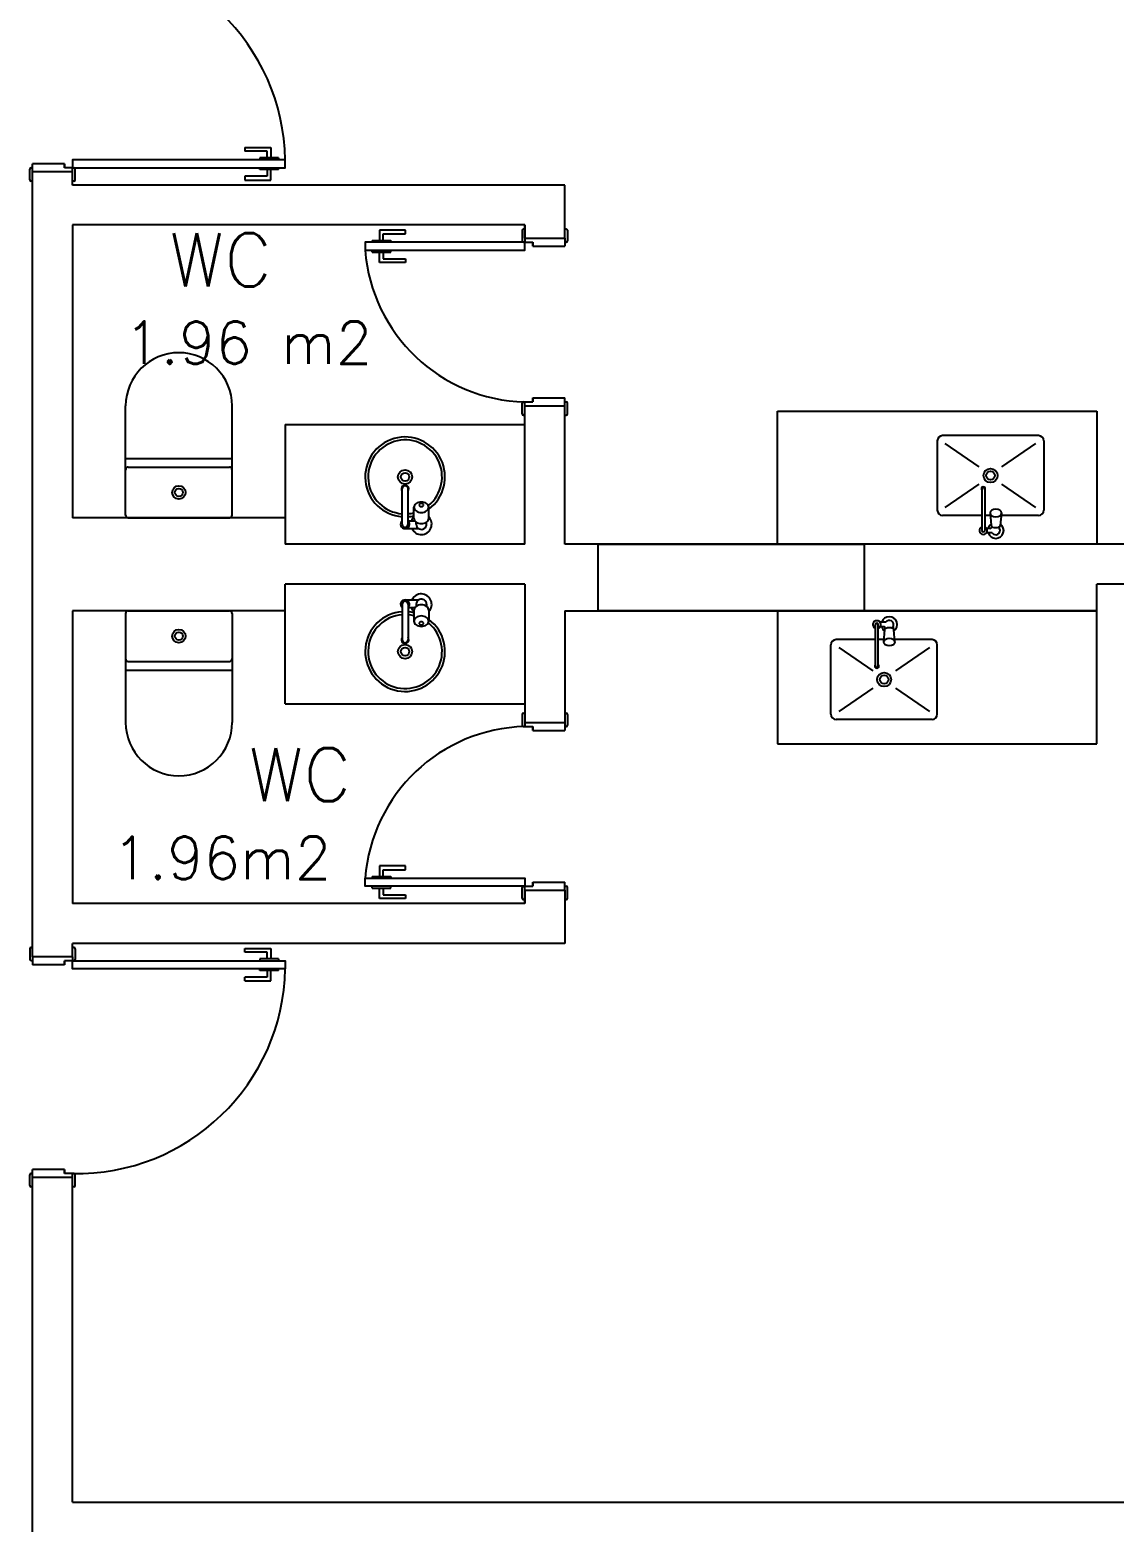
# Model space of a CAD drawing. Extents: x 544 to 914, y -40 to 56.
# Drawn here: x 644.02 to 648.09, y -9.83 to -4.22 of the extents above; entities that cross this region are included whole.
import ezdxf
from ezdxf.enums import TextEntityAlignment as Align

# ---------------------------------------------------------------- set-up
doc = ezdxf.new("R2010")
doc.units = 0
doc.header["$LTSCALE"] = 0.5
doc.header["$MEASUREMENT"] = 0
doc.layers.add('008', color=1, linetype='CONTINUOUS')
doc.styles.add('r80', font='romans.shx', dxfattribs={"height": 0.175})
doc.styles.add('T20', font='simplex.shx', dxfattribs={"height": 0.1})

msp = doc.modelspace()

# ---------------------------------------------------------------- linework, layer by layer
at = {"layer": '008', "color": 8}
for p, q in [((644.8275, -4.6638), (644.9255, -4.6638)), ((644.8275, -4.6638), (644.8275, -4.6778)), ((644.8415, -4.6778), (644.8275, -4.6778)), ((644.9115, -4.6778), (644.8415, -4.6778)), ((644.9535, -4.7028), (644.8835, -4.7028)), ((644.8835, -4.7028), (644.8835, -4.7098)), ((644.9115, -4.7028), (644.9115, -4.6778)), ((644.9255, -4.6638), (644.9255, -4.7028)), ((644.9535, -4.7028), (644.9535, -4.7098)), ((644.0194, -4.7848), (644.0194, -4.7448)), ((644.0294, -4.7398), (644.0244, -4.7398)), ((644.0294, -4.7548), (644.0294, -4.7248)), ((644.1494, -4.7248), (644.0294, -4.7248)), ((644.0294, -7.7048), (644.0294, -4.7548)), ((644.1794, -4.7548), (644.0294, -4.7548)), ((644.1494, -4.7248), (644.1494, -4.7398)), ((644.1494, -4.7398), (644.1494, -4.7248)), ((644.1794, -4.7398), (644.1494, -4.7398)), ((644.1794, -4.7548), (644.1794, -4.7398)), ((644.1794, -4.8048), (644.1794, -4.7548)), ((644.1894, -4.7848), (644.1894, -4.7448)), ((644.8835, -4.7468), (644.8835, -4.7398)), ((644.9535, -4.7468), (644.8835, -4.7468)), ((644.9115, -4.7468), (644.9115, -4.7718)), ((644.9255, -4.7858), (644.9255, -4.7468)), ((644.9535, -4.7468), (644.9535, -4.7398)), ((644.0294, -4.7898), (644.0244, -4.7898)), ((644.1844, -4.7898), (644.1794, -4.7898)), ((646.0294, -4.8048), (644.1794, -4.8048)), ((644.8275, -4.7718), (644.8275, -4.7858)), ((644.8415, -4.7718), (644.8275, -4.7718)), ((644.8275, -4.7858), (644.9255, -4.7858)), ((644.9115, -4.7718), (644.8415, -4.7718)), ((646.0294, -5.0048), (646.0294, -4.8048)), ((644.1794, -4.9548), (644.1794, -6.0548)), ((645.8794, -4.9548), (644.1794, -4.9548)), ((645.3334, -4.9738), (645.3334, -5.0128)), ((645.4314, -4.9738), (645.3334, -4.9738)), ((645.3474, -4.9878), (645.4174, -4.9878)), ((645.3474, -5.0128), (645.3474, -4.9878)), ((645.4174, -4.9878), (645.4314, -4.9878)), ((645.4314, -4.9878), (645.4314, -4.9738)), ((645.8694, -4.9748), (645.8694, -5.0148)), ((645.8744, -4.9698), (645.8794, -4.9698)), ((645.8794, -5.0048), (645.8794, -4.9548)), ((645.8794, -4.9548), (645.8794, -5.0048)), ((646.0294, -4.9698), (646.0344, -4.9698)), ((646.0394, -4.9748), (646.0394, -5.0148)), ((645.3054, -5.0128), (645.3054, -5.0198)), ((645.3054, -5.0128), (645.3754, -5.0128)), ((645.3754, -5.0128), (645.3754, -5.0198)), ((645.8794, -5.0048), (646.0294, -5.0048)), ((645.8794, -5.0048), (645.8794, -5.0198)), ((645.8794, -5.0198), (645.9094, -5.0198)), ((645.9094, -5.0348), (645.9094, -5.0198)), ((645.9094, -5.0198), (645.9094, -5.0348)), ((645.9094, -5.0348), (646.0294, -5.0348)), ((646.0294, -5.0048), (646.0294, -5.0348)), ((646.0294, -5.0198), (646.0344, -5.0198)), ((645.3054, -5.0568), (645.3054, -5.0498)), ((645.3054, -5.0568), (645.3754, -5.0568)), ((645.3334, -5.0958), (645.3334, -5.0568)), ((645.4314, -5.0958), (645.3334, -5.0958)), ((645.3474, -5.0568), (645.3474, -5.0818)), ((645.3474, -5.0818), (645.4174, -5.0818)), ((645.3754, -5.0568), (645.3754, -5.0498)), ((645.4174, -5.0818), (645.4314, -5.0818)), ((645.4314, -5.0818), (645.4314, -5.0958)), ((645.9094, -5.6198), (645.9094, -5.6048)), ((645.9094, -5.6048), (645.9094, -5.6198)), ((645.9094, -5.6048), (646.0294, -5.6048)), ((646.0294, -5.6348), (646.0294, -5.6048)), ((644.3794, -6.0448), (644.3794, -5.6348)), ((644.7794, -6.0448), (644.7794, -5.6348)), ((645.8694, -5.6648), (645.8694, -5.6248)), ((645.8744, -5.6198), (645.8794, -5.6198)), ((645.8794, -5.6348), (645.8794, -5.6198)), ((645.8794, -5.6198), (645.9094, -5.6198)), ((645.8794, -6.1548), (645.8794, -5.6348)), ((645.8794, -5.6348), (646.0294, -5.6348)), ((646.0294, -5.6198), (646.0344, -5.6198)), ((646.0294, -6.1548), (646.0294, -5.6348)), ((646.0394, -5.6648), (646.0394, -5.6248)), ((646.8294, -5.6548), (648.0294, -5.6548)), ((646.8294, -6.1548), (646.8294, -5.6548)), ((648.0294, -5.6548), (648.0294, -6.1548)), ((644.9794, -5.7048), (645.8794, -5.7048)), ((644.9794, -5.7048), (644.9794, -6.0548)), ((645.8744, -5.6698), (645.8794, -5.6698)), ((646.0294, -5.6698), (646.0344, -5.6698)), ((647.4294, -5.7665), (647.4294, -5.9465)), ((647.8094, -5.7465), (647.4494, -5.7465)), ((647.5867, -5.8636), (647.4594, -5.7765)), ((647.6721, -5.8636), (647.7994, -5.7765)), ((647.8294, -5.7665), (647.8294, -5.9465)), ((644.3794, -5.8322), (644.7794, -5.8322)), ((644.3894, -5.8648), (644.7694, -5.8648)), ((647.4594, -6.0165), (647.5867, -5.9295)), ((647.7994, -6.0165), (647.6721, -5.9295)), ((645.4183, -6.0794), (645.4183, -5.9461)), ((645.4405, -6.0794), (645.4405, -5.9461)), ((647.4294, -5.9465), (647.4294, -6.0265)), ((647.5971, -5.9462), (647.5971, -5.9573)), ((647.5971, -5.9573), (647.5971, -6.1029)), ((647.6073, -5.9462), (647.6073, -5.9573)), ((647.6073, -5.9573), (647.6073, -6.1029)), ((647.8294, -5.9465), (647.8294, -6.0265)), ((644.9794, -6.0548), (644.1794, -6.0548)), ((644.3894, -6.0548), (644.7694, -6.0548)), ((644.9794, -6.0548), (644.9794, -6.1548)), ((645.4627, -6.0576), (645.4627, -6.0158)), ((645.5183, -6.0576), (645.5183, -6.0158)), ((647.598, -6.0465), (647.4494, -6.0465)), ((647.6286, -6.0465), (647.6065, -6.0465)), ((647.6278, -6.0372), (647.632, -6.0844)), ((647.6703, -6.0372), (647.666, -6.0844)), ((647.8094, -6.0465), (647.6694, -6.0465)), ((645.4294, -6.0961), (645.4778, -6.0961)), ((645.4405, -6.0668), (645.4661, -6.0668)), ((645.4711, -6.0794), (645.4711, -6.0716)), ((645.51, -6.0794), (645.51, -6.0716)), ((647.6357, -6.112), (647.614, -6.112)), ((647.6267, -6.095), (647.6147, -6.095)), ((647.6633, -6.0956), (647.6633, -6.0883)), ((645.8794, -6.1548), (644.9794, -6.1548)), ((652.2794, -6.1548), (646.0294, -6.1548)), ((646.1544, -6.4048), (646.1544, -6.1548)), ((646.1544, -6.1548), (647.1544, -6.1548)), ((648.0294, -6.1548), (646.8294, -6.1548)), ((647.1544, -6.1548), (647.1544, -6.4048)), ((645.8794, -6.3048), (644.9794, -6.3048)), ((644.9794, -6.4048), (644.9794, -6.3048)), ((645.8794, -6.3048), (645.8794, -6.8248)), ((652.2794, -6.3048), (648.0294, -6.3048)), ((648.0294, -6.4048), (648.0294, -6.3048)), ((645.4183, -6.3802), (645.4183, -6.5135)), ((645.4294, -6.3635), (645.4778, -6.3635)), ((645.4405, -6.3802), (645.4405, -6.5135)), ((645.4405, -6.3928), (645.4661, -6.3928)), ((645.4711, -6.3802), (645.4711, -6.388)), ((645.51, -6.3802), (645.51, -6.388)), ((644.1794, -6.4048), (644.1794, -7.5048)), ((644.9794, -6.4048), (644.1794, -6.4048)), ((644.3794, -6.4148), (644.3794, -6.8248)), ((644.3894, -6.4048), (644.7694, -6.4048)), ((644.7794, -6.4148), (644.7794, -6.8248)), ((644.9794, -6.7548), (644.9794, -6.4048)), ((645.4627, -6.402), (645.4627, -6.4438)), ((645.5183, -6.402), (645.5183, -6.4438)), ((646.0294, -6.4048), (646.0294, -6.8248)), ((646.0294, -6.4048), (648.0294, -6.4048)), ((647.1544, -6.4048), (646.1544, -6.4048)), ((648.0294, -6.4048), (646.8294, -6.4048)), ((646.8294, -6.4048), (646.8294, -6.9048)), ((647.2357, -6.4476), (647.214, -6.4476)), ((648.0294, -6.9048), (648.0294, -6.4048)), ((647.1971, -6.6023), (647.1971, -6.4567)), ((647.2073, -6.6023), (647.2073, -6.4567)), ((647.2267, -6.4646), (647.2147, -6.4646)), ((647.2278, -6.5224), (647.232, -6.4753)), ((647.2633, -6.464), (647.2633, -6.4714)), ((647.2703, -6.5224), (647.266, -6.4753)), ((647.0294, -6.6131), (647.0294, -6.5331)), ((647.198, -6.5131), (647.0494, -6.5131)), ((647.0594, -6.5431), (647.1867, -6.6301)), ((647.2286, -6.5131), (647.2065, -6.5131)), ((647.4094, -6.5131), (647.2694, -6.5131)), ((647.3994, -6.5431), (647.2721, -6.6301)), ((647.4294, -6.6131), (647.4294, -6.5331)), ((644.3894, -6.5948), (644.7694, -6.5948)), ((647.0294, -6.7931), (647.0294, -6.6131)), ((647.1971, -6.6134), (647.1971, -6.6023)), ((647.2073, -6.6134), (647.2073, -6.6023)), ((647.4294, -6.7931), (647.4294, -6.6131)), ((644.3794, -6.6274), (644.7794, -6.6274)), ((647.1867, -6.6961), (647.0594, -6.7831)), ((647.2721, -6.6961), (647.3994, -6.7831)), ((644.9794, -6.7548), (645.8794, -6.7548)), ((645.8694, -6.7948), (645.8694, -6.8348)), ((645.8744, -6.7898), (645.8794, -6.7898)), ((645.8744, -6.8398), (645.8794, -6.8398)), ((645.8794, -6.8248), (646.0294, -6.8248)), ((645.8794, -6.8248), (645.8794, -6.8398)), ((645.8794, -6.8398), (645.9094, -6.8398)), ((645.9094, -6.8398), (645.9094, -6.8548)), ((645.9094, -6.8548), (645.9094, -6.8398)), ((646.0294, -6.7898), (646.0344, -6.7898)), ((646.0294, -6.8248), (646.0294, -6.8548)), ((646.0294, -6.8398), (646.0344, -6.8398)), ((646.0394, -6.7948), (646.0394, -6.8348)), ((647.4094, -6.8131), (647.0494, -6.8131)), ((645.9094, -6.8548), (646.0294, -6.8548)), ((646.8294, -6.9048), (648.0294, -6.9048)), ((645.3054, -7.4028), (645.3754, -7.4028)), ((645.3054, -7.4028), (645.3054, -7.4098)), ((645.4314, -7.3638), (645.3334, -7.3638)), ((645.3334, -7.3638), (645.3334, -7.4028)), ((645.3474, -7.4028), (645.3474, -7.3778)), ((645.3474, -7.3778), (645.4174, -7.3778)), ((645.3754, -7.4028), (645.3754, -7.4098)), ((645.4174, -7.3778), (645.4314, -7.3778)), ((645.4314, -7.3778), (645.4314, -7.3638)), ((645.3054, -7.4468), (645.3054, -7.4398)), ((645.3054, -7.4468), (645.3754, -7.4468)), ((645.3334, -7.4858), (645.3334, -7.4468)), ((645.3474, -7.4468), (645.3474, -7.4718)), ((645.3754, -7.4468), (645.3754, -7.4398)), ((645.8694, -7.4848), (645.8694, -7.4448)), ((645.8794, -7.4398), (645.9094, -7.4398)), ((645.8794, -7.4548), (645.8794, -7.4398)), ((645.8794, -7.4548), (645.8794, -7.5048)), ((645.8794, -7.5048), (645.8794, -7.4548)), ((645.8794, -7.4548), (646.0294, -7.4548)), ((645.9094, -7.4248), (645.9094, -7.4398)), ((645.9094, -7.4398), (645.9094, -7.4248)), ((645.9094, -7.4248), (646.0294, -7.4248)), ((646.0294, -7.4548), (646.0294, -7.4248)), ((646.0294, -7.4398), (646.0344, -7.4398)), ((646.0294, -7.4548), (646.0294, -7.6548)), ((646.0394, -7.4848), (646.0394, -7.4448)), ((645.8794, -7.5048), (644.1794, -7.5048)), ((645.4314, -7.4858), (645.3334, -7.4858)), ((645.3474, -7.4718), (645.4174, -7.4718)), ((645.4174, -7.4718), (645.4314, -7.4718)), ((645.4314, -7.4718), (645.4314, -7.4858)), ((645.8744, -7.4898), (645.8794, -7.4898)), ((646.0294, -7.4898), (646.0344, -7.4898)), ((644.0194, -7.6748), (644.0194, -7.7148)), ((644.0294, -7.6698), (644.0244, -7.6698)), ((644.1794, -7.7048), (644.1794, -7.6548)), ((646.0294, -7.6548), (644.1794, -7.6548)), ((644.1844, -7.6698), (644.1794, -7.6698)), ((644.1894, -7.6748), (644.1894, -7.7148)), ((644.8275, -7.6738), (644.9255, -7.6738)), ((644.8275, -7.6878), (644.8275, -7.6738)), ((644.9255, -7.6738), (644.9255, -7.7128)), ((644.0294, -7.7198), (644.0244, -7.7198)), ((644.1794, -7.7048), (644.0294, -7.7048)), ((644.0294, -7.7048), (644.0294, -7.7348)), ((644.1494, -7.7348), (644.0294, -7.7348)), ((644.1794, -7.7198), (644.1494, -7.7198)), ((644.1494, -7.7348), (644.1494, -7.7198)), ((644.1494, -7.7198), (644.1494, -7.7348)), ((644.1794, -7.7048), (644.1794, -7.7198)), ((644.8415, -7.6878), (644.8275, -7.6878)), ((644.9115, -7.6878), (644.8415, -7.6878)), ((644.8835, -7.7128), (644.8835, -7.7198)), ((644.9535, -7.7128), (644.8835, -7.7128)), ((644.9115, -7.7128), (644.9115, -7.6878)), ((644.9535, -7.7128), (644.9535, -7.7198)), ((644.8415, -7.7818), (644.8275, -7.7818)), ((644.8275, -7.7958), (644.8275, -7.7818)), ((644.9115, -7.7818), (644.8415, -7.7818)), ((644.8835, -7.7568), (644.8835, -7.7498)), ((644.9535, -7.7568), (644.8835, -7.7568)), ((644.9115, -7.7568), (644.9115, -7.7818)), ((644.9255, -7.7958), (644.9255, -7.7568)), ((644.9535, -7.7568), (644.9535, -7.7498)), ((644.8275, -7.7958), (644.9255, -7.7958)), ((644.0294, -8.5198), (644.0244, -8.5198)), ((644.0294, -8.5348), (644.0294, -8.5048)), ((644.1494, -8.5048), (644.0294, -8.5048)), ((644.1494, -8.5198), (644.1494, -8.5048)), ((644.1494, -8.5048), (644.1494, -8.5198)), ((644.1794, -8.5198), (644.1494, -8.5198)), ((644.1794, -8.5348), (644.1794, -8.5198)), ((644.1844, -8.5198), (644.1794, -8.5198)), ((644.0194, -8.5648), (644.0194, -8.5248)), ((644.0294, -8.5698), (644.0244, -8.5698)), ((644.0294, -11.8748), (644.0294, -8.5348)), ((644.1794, -8.5348), (644.0294, -8.5348)), ((644.1794, -9.7548), (644.1794, -8.5348)), ((644.1844, -8.5698), (644.1794, -8.5698)), ((644.1894, -8.5648), (644.1894, -8.5248)), ((644.1794, -9.7548), (653.2794, -9.7548))]:
    msp.add_line(p, q, dxfattribs=at)
for points in [[(644.1794, -4.7398), (644.9794, -4.7398), (644.9794, -4.7098), (644.1794, -4.7098)], [(645.8794, -5.0198), (645.2794, -5.0198), (645.2794, -5.0498), (645.8794, -5.0498)], [(647.6703, -6.0372), (647.6688, -6.0319), (647.6641, -6.0269), (647.6575, -6.0238), (647.649, -6.0227), (647.6406, -6.0238), (647.634, -6.0269), (647.6292, -6.0319), (647.6278, -6.0372), (647.6292, -6.0424), (647.634, -6.0474), (647.6406, -6.0505), (647.649, -6.0517), (647.6575, -6.0505), (647.6641, -6.0474), (647.6688, -6.0424)], [(647.2703, -6.5224), (647.2688, -6.5277), (647.2641, -6.5327), (647.2575, -6.5358), (647.249, -6.5369), (647.2406, -6.5358), (647.234, -6.5327), (647.2292, -6.5277), (647.2278, -6.5224), (647.2292, -6.5172), (647.234, -6.5122), (647.2406, -6.5091), (647.249, -6.5079), (647.2575, -6.5091), (647.2641, -6.5122), (647.2688, -6.5172)], [(645.8794, -7.4398), (645.2794, -7.4398), (645.2794, -7.4098), (645.8794, -7.4098)], [(644.1794, -7.7198), (644.9794, -7.7198), (644.9794, -7.7498), (644.1794, -7.7498)]]:
    msp.add_lwpolyline(points, close=True, dxfattribs=at)
for points in [[(647.632, -6.0844), (647.633, -6.087), (647.637, -6.0899), (647.6421, -6.0915), (647.649, -6.0922), (647.6559, -6.0915), (647.6611, -6.0899), (647.665, -6.087), (647.666, -6.0844)], [(647.232, -6.4753), (647.233, -6.4726), (647.237, -6.4697), (647.2421, -6.4681), (647.249, -6.4674), (647.2559, -6.4681), (647.2611, -6.4697), (647.265, -6.4726), (647.266, -6.4753)]]:
    msp.add_lwpolyline(points, dxfattribs=at)
for centre, radius in [((645.4294, -5.9016), 0.0267), ((645.4294, -5.9016), 0.0156), ((647.6294, -5.8965), 0.0266), ((647.6294, -5.8965), 0.0163), ((644.5794, -5.9598), 0.025), ((644.5794, -5.9598), 0.015), ((644.5794, -6.4998), 0.025), ((644.5794, -6.4998), 0.015), ((645.4294, -6.558), 0.0267), ((645.4294, -6.558), 0.0156), ((647.2294, -6.6631), 0.0266), ((647.2294, -6.6631), 0.0163)]:
    msp.add_circle(centre, radius, dxfattribs=at)
for centre, radius, start, end in [((644.1944, -4.7248), 0.7851, 1.0947, 91.0947), ((644.0244, -4.7448), 0.005, 90, 180), ((644.1844, -4.7448), 0.005, 0, 90), ((644.0244, -4.7848), 0.005, 180, 270), ((644.1844, -4.7848), 0.005, 270, 0), ((645.8744, -4.9748), 0.005, 90, 180), ((646.0344, -4.9748), 0.005, 0, 90), ((645.8744, -5.0148), 0.005, 180, 270), ((646.0344, -5.0148), 0.005, 270, 0), ((645.8946, -5.0031), 0.6169, 184.346, 268.5916), ((644.5794, -5.6348), 0.2, 0, 180), ((645.8744, -5.6248), 0.005, 90, 180), ((646.0344, -5.6248), 0.005, 0, 90), ((645.8744, -5.6648), 0.005, 180, 270), ((646.0344, -5.6648), 0.005, 270, 0), ((645.4294, -5.9016), 0.15, 306.3412, 265.752), ((645.4294, -5.9016), 0.1389, 309.0073, 265.4114), ((647.4494, -5.7665), 0.02, 90, 180), ((647.8094, -5.7665), 0.02, 0, 90), ((644.3894, -5.8748), 0.01, 90, 180), ((644.7694, -5.8748), 0.01, 0, 90), ((645.4294, -5.9461), 0.0139, 323.1301, 216.8699), ((645.4294, -5.9461), 0.0111, 359.9999, 179.9999), ((647.6022, -5.9462), 0.00753, 312.6559, 227.3441), ((647.6022, -5.9462), 0.0051, 359.9935, 180.0065), ((645.4877, -6.0258), 0.0292, 106.3249, 125.2644), ((645.4905, -6.0353), 0.0391, 90, 106.3249), ((645.4905, -6.0353), 0.0391, 73.6751, 90), ((645.4933, -6.0258), 0.0292, 54.7356, 73.6751), ((644.3894, -6.0448), 0.01, 180, 270), ((644.7694, -6.0448), 0.01, 270, 0), ((645.4294, -5.9016), 0.1389, 274.5886, 283.8865), ((645.4294, -5.9016), 0.15, 274.248, 282.8396), ((645.4905, -6.0794), 0.0389, 135.5847, 161.1289), ((645.4905, -6.0794), 0.0389, 205.3769, 44.4153), ((645.4769, -6.0158), 0.0141, 149.6388, 180), ((645.4769, -6.0158), 0.0141, 180, 210.3612), ((645.4834, -6.0197), 0.0217, 125.2644, 149.6388), ((645.4834, -6.012), 0.0217, 210.3612, 234.7356), ((645.4877, -6.0059), 0.0292, 234.7356, 253.6751), ((645.4905, -5.9963), 0.0391, 253.6751, 270), ((645.4864, -6.0075), 0.00423, 149.6388, 180), ((645.4864, -6.0075), 0.00423, 180, 210.3612), ((645.4884, -6.0087), 0.00652, 125.2644, 149.6388), ((645.4884, -6.0064), 0.00652, 210.3612, 234.7356), ((645.4897, -6.0105), 0.00875, 106.3249, 125.2644), ((645.4897, -6.0045), 0.00875, 234.7356, 253.6751), ((645.4905, -6.0134), 0.0117, 90, 106.3249), ((645.4905, -6.0017), 0.0117, 253.6751, 270), ((645.4905, -6.0134), 0.0117, 73.6751, 90), ((645.4905, -6.0017), 0.0117, 270, 286.3249), ((645.4905, -5.9963), 0.0391, 270, 286.3249), ((645.4914, -6.0105), 0.00875, 54.7356, 73.6751), ((645.4914, -6.0045), 0.00875, 286.3249, 305.2644), ((645.4927, -6.0087), 0.00652, 30.3612, 54.7356), ((645.4927, -6.0064), 0.00652, 305.2644, 329.6388), ((645.4946, -6.0075), 0.00423, 0, 30.3612), ((645.4946, -6.0075), 0.00423, 329.6388, 360), ((645.4933, -6.0059), 0.0292, 286.3249, 305.2644), ((645.4976, -6.0197), 0.0217, 30.3612, 54.7356), ((645.4976, -6.012), 0.0217, 305.2644, 329.6388), ((645.5042, -6.0158), 0.0141, 360, 30.3612), ((645.5042, -6.0158), 0.0141, 329.6388, 360), ((647.4494, -6.0265), 0.02, 180, 270), ((647.8094, -6.0265), 0.02, 270, 0), ((645.4294, -6.0794), 0.0167, 131.8103, 48.1897), ((645.4294, -6.0794), 0.0111, 179.9998, 359.9998), ((645.4769, -6.0576), 0.0141, 180, 210.3612), ((645.4834, -6.0538), 0.0217, 210.3612, 234.7356), ((645.4877, -6.0477), 0.0292, 234.7356, 253.6751), ((645.4905, -6.0794), 0.0194, 180, 238.9973), ((645.4778, -6.1072), 0.0111, 65.38, 90), ((645.4905, -6.0381), 0.0391, 253.6751, 270), ((645.4905, -6.0794), 0.0194, 245.38, 0), ((645.4905, -6.0381), 0.0391, 270, 286.3249), ((645.4933, -6.0477), 0.0292, 286.3249, 305.2644), ((645.4976, -6.0538), 0.0217, 305.2644, 329.6388), ((645.5042, -6.0576), 0.0141, 329.6388, 0), ((647.6022, -6.1029), 0.0148, 110.161, 69.839), ((647.6022, -6.1029), 0.0051, 180.0037, 359.9963), ((647.649, -6.1029), 0.0297, 126.0013, 164.4627), ((647.649, -6.1029), 0.0297, 197.7432, 53.8295), ((647.6267, -6.0865), 0.0085, 270, 347.1715), ((647.649, -6.1029), 0.0161, 214.2625, 27.2633), ((645.4294, -6.3802), 0.0167, 311.8103, 228.1897), ((645.4294, -6.3802), 0.0111, 0.0002, 180.0002), ((645.4905, -6.3802), 0.0389, 198.8711, 224.4153), ((645.4905, -6.3802), 0.0389, 315.5847, 154.6231), ((645.4834, -6.4058), 0.0217, 125.2644, 149.6388), ((645.4877, -6.4119), 0.0292, 106.3249, 125.2644), ((645.4905, -6.3802), 0.0194, 121.0027, 180), ((645.4778, -6.3524), 0.0111, 270, 294.62), ((645.4905, -6.4215), 0.0391, 90, 106.3249), ((645.4905, -6.3802), 0.0194, 0, 114.62), ((645.4905, -6.4215), 0.0391, 73.6751, 90), ((645.4933, -6.4119), 0.0292, 54.7356, 73.6751), ((645.4976, -6.4058), 0.0217, 30.3612, 54.7356), ((644.3894, -6.4148), 0.01, 90, 180), ((644.7694, -6.4148), 0.01, 0, 90), ((645.4294, -6.558), 0.15, 94.248, 53.6588), ((645.4294, -6.558), 0.1389, 94.5886, 50.9927), ((645.4294, -6.558), 0.15, 77.1604, 85.752), ((645.4294, -6.558), 0.1389, 76.1135, 85.4114), ((645.4769, -6.402), 0.0141, 149.6388, 180), ((645.4769, -6.4438), 0.0141, 149.6388, 180), ((645.4769, -6.4438), 0.0141, 180, 210.3612), ((645.4834, -6.4476), 0.0217, 125.2644, 149.6388), ((645.4877, -6.4537), 0.0292, 106.3249, 125.2644), ((645.4905, -6.4633), 0.0391, 90, 106.3249), ((645.4884, -6.4533), 0.00652, 125.2644, 149.6388), ((645.4897, -6.4551), 0.00875, 106.3249, 125.2644), ((645.4905, -6.458), 0.0117, 90, 106.3249), ((645.4905, -6.4633), 0.0391, 73.6751, 90), ((645.4905, -6.458), 0.0117, 73.6751, 90), ((645.4914, -6.4551), 0.00875, 54.7356, 73.6751), ((645.4927, -6.4533), 0.00652, 30.3612, 54.7356), ((645.4933, -6.4537), 0.0292, 54.7356, 73.6751), ((645.4976, -6.4476), 0.0217, 30.3612, 54.7356), ((645.5042, -6.402), 0.0141, 360, 30.3612), ((645.5042, -6.4438), 0.0141, 0, 30.3612), ((645.5042, -6.4438), 0.0141, 329.6388, 0), ((647.2022, -6.4567), 0.0148, 290.161, 249.839), ((647.249, -6.4567), 0.0297, 306.1705, 162.2568), ((647.249, -6.4567), 0.0161, 332.7367, 145.7375), ((645.4294, -6.5135), 0.0139, 143.1301, 36.8699), ((645.4834, -6.4399), 0.0217, 210.3612, 234.7356), ((645.4877, -6.4339), 0.0292, 234.7356, 253.6751), ((645.4905, -6.4243), 0.0391, 253.6751, 270), ((645.4864, -6.4521), 0.00423, 149.6388, 180), ((645.4864, -6.4521), 0.00423, 180, 210.3612), ((645.4884, -6.451), 0.00652, 210.3612, 234.7356), ((645.4897, -6.4491), 0.00875, 234.7356, 253.6751), ((645.4905, -6.4463), 0.0117, 253.6751, 270), ((645.4905, -6.4463), 0.0117, 270, 286.3249), ((645.4905, -6.4243), 0.0391, 270, 286.3249), ((645.4914, -6.4491), 0.00875, 286.3249, 305.2644), ((645.4927, -6.451), 0.00652, 305.2644, 329.6388), ((645.4946, -6.4521), 0.00423, 0, 30.3612), ((645.4946, -6.4521), 0.00423, 329.6388, 0), ((645.4933, -6.4339), 0.0292, 286.3249, 305.2644), ((645.4976, -6.4399), 0.0217, 305.2644, 329.6388), ((647.2022, -6.4567), 0.0051, 0.0037, 179.9963), ((647.249, -6.4567), 0.0297, 195.5373, 233.9987), ((647.2267, -6.4731), 0.0085, 12.8285, 90), ((645.4294, -6.5135), 0.0111, 180.0001, 0.0001), ((647.0494, -6.5331), 0.02, 90, 180), ((647.4094, -6.5331), 0.02, 0, 90), ((644.3894, -6.5848), 0.01, 180, 270), ((644.7694, -6.5848), 0.01, 270, 0), ((647.2022, -6.6134), 0.00753, 132.6559, 47.3441), ((647.2022, -6.6134), 0.0051, 179.9935, 0.0065), ((644.5794, -6.8248), 0.2, 180, 0), ((645.8946, -7.4566), 0.6169, 91.4084, 175.654), ((645.8744, -6.7948), 0.005, 90, 180), ((645.8744, -6.8348), 0.005, 180, 270), ((646.0344, -6.7948), 0.005, 0, 90), ((646.0344, -6.8348), 0.005, 270, 0), ((647.0494, -6.7931), 0.02, 180, 270), ((647.4094, -6.7931), 0.02, 270, 0), ((645.8744, -7.4448), 0.005, 90, 180), ((646.0344, -7.4448), 0.005, 0, 90), ((645.8744, -7.4848), 0.005, 180, 270), ((646.0344, -7.4848), 0.005, 270, 0), ((644.0244, -7.6748), 0.005, 90, 180), ((644.1844, -7.6748), 0.005, 0, 90), ((644.0244, -7.7148), 0.005, 180, 270), ((644.1844, -7.7148), 0.005, 270, 0), ((644.1944, -7.7348), 0.7851, 268.9053, 358.9053), ((644.0244, -8.5248), 0.005, 90, 180), ((644.1844, -8.5248), 0.005, 0, 90), ((644.0244, -8.5648), 0.005, 180, 270), ((644.1844, -8.5648), 0.005, 270, 0)]:
    msp.add_arc(centre, radius, start, end, dxfattribs=at)

# ---------------------------------------------------------------- texts
at = {"layer": '008', "color": 8, "style": 'T20'}
for p in [(644.5439, -5.1857), (644.8414, -7.1207)]:
    msp.add_text('WC', height=0.2, dxfattribs=at).set_placement(p)
at = {"layer": '008', "color": 8, "style": 'r80'}
for s, p in [('1.96 m2', (644.8401, -5.4772)), ('1.96m2', (644.7409, -7.4134))]:
    msp.add_text(s, height=0.16, dxfattribs=at).set_placement(p, align=Align.CENTER)

doc.saveas('drawing.dxf')
